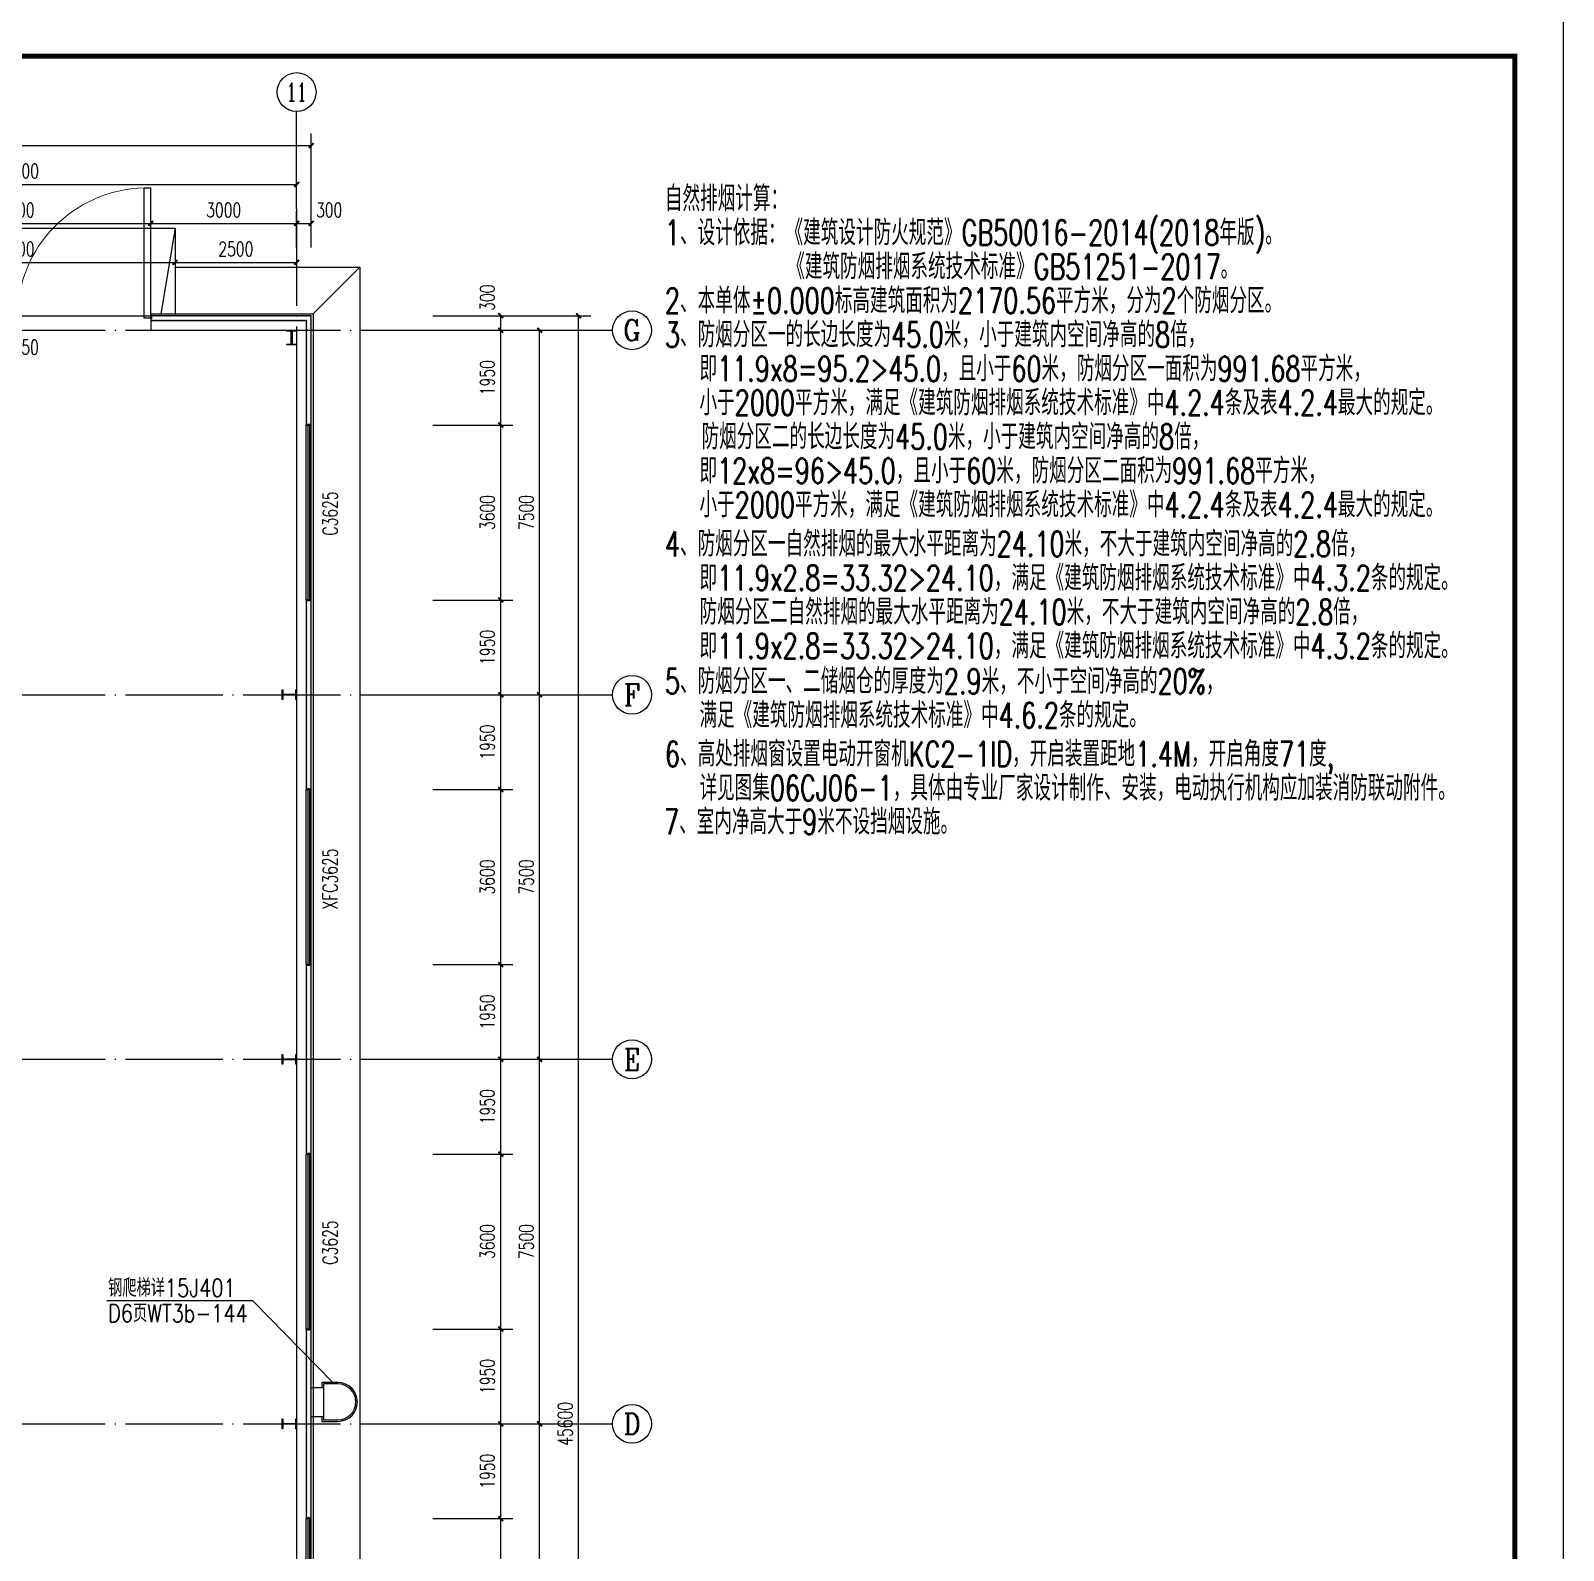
# Model space of a CAD drawing. Extents: x 4689302 to 7068445, y -422737 to 2032183.
# Drawn here: x 4741877 to 4773407, y -395080 to -363812 of the extents above; entities that cross this region are included whole.
import ezdxf
from ezdxf.enums import TextEntityAlignment as Align

# ---------------------------------------------------------------- set-up
doc = ezdxf.new("R2010")
doc.units = 0
doc.header["$LTSCALE"] = 1000
doc.header["$MEASUREMENT"] = 0
doc.linetypes.add('DOTE', pattern=[2.42, 2, -0.2, 0.02, -0.2])
doc.layers.get('0').update_dxf_attribs({"linetype": 'CONTINUOUS'})
doc.layers.get('Defpoints').update_dxf_attribs({"linetype": 'CONTINUOUS'})
doc.layers.add('_0', color=7, linetype='CONTINUOUS', lineweight=25)
for name, color, linetype in [('AXIS', 3, 'CONTINUOUS'), ('AXIS_TEXT', 7, 'CONTINUOUS'), ('DOTE', 252, 'CONTINUOUS'), ('Prof', 2, 'CONTINUOUS'), ('PUB_DIM', 3, 'CONTINUOUS'), ('PUB_TITLE', 4, 'CONTINUOUS'), ('PUB_WALL', 9, 'CONTINUOUS'), ('STAIR', 251, 'CONTINUOUS'), ('WALL-MOVE', 6, 'CONTINUOUS'), ('WINDOW', 4, 'CONTINUOUS'), ('WINDOW_TEXT', 7, 'CONTINUOUS')]:
    doc.layers.add(name, color=color, linetype=linetype)
doc.styles.add('_HZTXT', font='txt.shx', dxfattribs={"width": 0.8, "bigfont": 'HZTXT.shx'})
doc.styles.add('_TCH_AXIS', font='COMPLEX', dxfattribs={"bigfont": 'GBCBIG'})
doc.styles.add('_TCH_DIM_T3', font='SIMPLEX', dxfattribs={"width": 0.705882, "bigfont": 'GBCBIG'})
doc.styles.add('_TCH_WINDOW', font='SIMPLEX', dxfattribs={"height": 3.5, "bigfont": 'GBCBIG'})
doc.styles.add('COMPLEX', font='COMPLEX')
doc.dimstyles.new('_TCH_ARCH&&100', dxfattribs={"dimtxt": 297.5, "dimasz": 100, "dimexe": 250, "dimexo": 300, "dimgap": 126.25, "dimtad": 1, "dimdec": 0, "dimzin": 0, "dimdsep": 46, "dimtxsty": '_TCH_DIM_T3', "dimblk": 'ARCHTICK', "dimcen": 0.09, "dimclrt": 7, "dimazin": 2, "dimtfac": 1, "dimtdec": 0, "dimtix": 1, "dimtmove": 2, "dimatfit": 3, "dimfxl": 0, "dimtolj": 1, "dimtzin": 0, "dimarcsym": 0})

# ---------------------------------------------------------------- blocks, each defined once
blk = doc.blocks.new('_AXISO')
blk.add_circle((0, 0), 0.5)
at = {"layer": 'AXIS_TEXT', "style": 'COMPLEX', "width": 1.041667}
blk.add_attdef('A', text='', height=0.56, dxfattribs=at).set_placement((-0.25, -0.28), (0.25, -0.28), align=Align.FIT)
blk = doc.blocks.new('_ArchTick')
at = {"color": 0, "linetype": 'ByBlock', "const_width": 0.4}
blk.add_lwpolyline([(-0.5, -0.5), (0.5, 0.5)], dxfattribs=at)
blk = doc.blocks.new('*D41')
at = {"layer": 'AXIS', "color": 0, "lineweight": -2}
for p, q in [((4750148, -369677), (4753398, -369677)), ((4753148, -415277), (4753148, -369677)), ((4750148, -415277), (4753398, -415277))]:
    blk.add_line(p, q, dxfattribs=at)
at = {"layer": 'Defpoints', "color": 0}
for p in [(4749848, -369677), (4753148, -369677), (4749848, -415277)]:
    blk.add_point(p, dxfattribs=at)
at = {"layer": 'AXIS', "color": 0, "lineweight": -2, "xscale": 100, "yscale": 100, "zscale": 100}
for p, rotation in [((4753148, -369677), 90), ((4753148, -415277), 270)]:
    blk.add_blockref('_ArchTick', p, dxfattribs=dict(at, rotation=rotation))
at = {"layer": 'AXIS', "color": 7, "insert": (4752873, -392477), "char_height": 297.5, "attachment_point": 5, "rotation": 90, "style": '_TCH_DIM_T3'}
blk.add_mtext('\\A1;45600', dxfattribs=at)
blk = doc.blocks.new('*D44')
at = {"layer": 'AXIS', "color": 0, "lineweight": -2}
for p, q in [((4750148, -392477), (4752598, -392477)), ((4752348, -399977), (4752348, -392477)), ((4750148, -399977), (4752598, -399977))]:
    blk.add_line(p, q, dxfattribs=at)
at = {"layer": 'Defpoints', "color": 0}
for p in [(4749848, -392477), (4752348, -392477), (4749848, -399977)]:
    blk.add_point(p, dxfattribs=at)
at = {"layer": 'AXIS', "color": 0, "lineweight": -2, "xscale": 100, "yscale": 100, "zscale": 100}
for p, rotation in [((4752348, -392477), 90), ((4752348, -399977), 270)]:
    blk.add_blockref('_ArchTick', p, dxfattribs=dict(at, rotation=rotation))
at = {"layer": 'AXIS', "color": 7, "insert": (4752073, -396227), "char_height": 297.5, "attachment_point": 5, "rotation": 90, "style": '_TCH_DIM_T3'}
blk.add_mtext('\\A1;7500', dxfattribs=at)
blk = doc.blocks.new('*D45')
at = {"layer": 'AXIS', "color": 0, "lineweight": -2}
for p, q in [((4750148, -384977), (4752598, -384977)), ((4752348, -392477), (4752348, -384977)), ((4750148, -392477), (4752598, -392477))]:
    blk.add_line(p, q, dxfattribs=at)
at = {"layer": 'Defpoints', "color": 0}
for p in [(4749848, -384977), (4752348, -384977), (4749848, -392477)]:
    blk.add_point(p, dxfattribs=at)
at = {"layer": 'AXIS', "color": 0, "lineweight": -2, "xscale": 100, "yscale": 100, "zscale": 100}
for p, rotation in [((4752348, -384977), 90), ((4752348, -392477), 270)]:
    blk.add_blockref('_ArchTick', p, dxfattribs=dict(at, rotation=rotation))
at = {"layer": 'AXIS', "color": 7, "insert": (4752073, -388727), "char_height": 297.5, "attachment_point": 5, "rotation": 90, "style": '_TCH_DIM_T3'}
blk.add_mtext('\\A1;7500', dxfattribs=at)
blk = doc.blocks.new('*D46')
at = {"layer": 'AXIS', "color": 0, "lineweight": -2}
for p, q in [((4750148, -377477), (4752598, -377477)), ((4752348, -384977), (4752348, -377477)), ((4750148, -384977), (4752598, -384977))]:
    blk.add_line(p, q, dxfattribs=at)
at = {"layer": 'Defpoints', "color": 0}
for p in [(4749848, -377477), (4752348, -377477), (4749848, -384977)]:
    blk.add_point(p, dxfattribs=at)
at = {"layer": 'AXIS', "color": 0, "lineweight": -2, "xscale": 100, "yscale": 100, "zscale": 100}
for p, rotation in [((4752348, -377477), 90), ((4752348, -384977), 270)]:
    blk.add_blockref('_ArchTick', p, dxfattribs=dict(at, rotation=rotation))
at = {"layer": 'AXIS', "color": 7, "insert": (4752073, -381227), "char_height": 297.5, "attachment_point": 5, "rotation": 90, "style": '_TCH_DIM_T3'}
blk.add_mtext('\\A1;7500', dxfattribs=at)
blk = doc.blocks.new('*D47')
at = {"layer": 'AXIS', "color": 0, "lineweight": -2}
for p, q in [((4750148, -369977), (4752598, -369977)), ((4752348, -377477), (4752348, -369977)), ((4750148, -377477), (4752598, -377477))]:
    blk.add_line(p, q, dxfattribs=at)
at = {"layer": 'Defpoints', "color": 0}
for p in [(4749848, -369977), (4752348, -369977), (4749848, -377477)]:
    blk.add_point(p, dxfattribs=at)
at = {"layer": 'AXIS', "color": 0, "lineweight": -2, "xscale": 100, "yscale": 100, "zscale": 100}
for p, rotation in [((4752348, -369977), 90), ((4752348, -377477), 270)]:
    blk.add_blockref('_ArchTick', p, dxfattribs=dict(at, rotation=rotation))
at = {"layer": 'AXIS', "color": 7, "insert": (4752073, -373727), "char_height": 297.5, "attachment_point": 5, "rotation": 90, "style": '_TCH_DIM_T3'}
blk.add_mtext('\\A1;7500', dxfattribs=at)
blk = doc.blocks.new('*D55')
at = {"layer": 'AXIS', "color": 0, "lineweight": -2}
for p, q in [((4700048, -368272), (4700048, -365927)), ((4747648, -368272), (4747648, -365927)), ((4700048, -366177), (4747648, -366177))]:
    blk.add_line(p, q, dxfattribs=at)
at = {"layer": 'Defpoints', "color": 0}
for p in [(4747648, -366177), (4700048, -368572), (4747648, -368572)]:
    blk.add_point(p, dxfattribs=at)
at = {"layer": 'AXIS', "color": 0, "lineweight": -2, "xscale": 100, "yscale": 100, "zscale": 100, "rotation": 180}
blk.add_blockref('_ArchTick', (4700048, -366177), dxfattribs=at)
at = {"layer": 'AXIS', "color": 0, "lineweight": -2, "xscale": 100, "yscale": 100, "zscale": 100}
blk.add_blockref('_ArchTick', (4747648, -366177), dxfattribs=at)
at = {"layer": 'AXIS', "color": 7, "insert": (4723848, -365902), "char_height": 297.5, "attachment_point": 5, "style": '_TCH_DIM_T3'}
blk.add_mtext('\\A1;47600', dxfattribs=at)
blk = doc.blocks.new('*D61')
at = {"layer": 'AXIS', "color": 0, "lineweight": -2}
for p, q in [((4735848, -367177), (4735848, -366727)), ((4735848, -366977), (4747348, -366977)), ((4747348, -367177), (4747348, -366727))]:
    blk.add_line(p, q, dxfattribs=at)
at = {"layer": 'Defpoints', "color": 0}
for p in [(4747348, -366977), (4735848, -367477), (4747348, -367477)]:
    blk.add_point(p, dxfattribs=at)
at = {"layer": 'AXIS', "color": 0, "lineweight": -2, "xscale": 100, "yscale": 100, "zscale": 100, "rotation": 180}
blk.add_blockref('_ArchTick', (4735848, -366977), dxfattribs=at)
at = {"layer": 'AXIS', "color": 0, "lineweight": -2, "xscale": 100, "yscale": 100, "zscale": 100}
blk.add_blockref('_ArchTick', (4747348, -366977), dxfattribs=at)
at = {"layer": 'AXIS', "color": 7, "insert": (4741598, -366702), "char_height": 297.5, "attachment_point": 5, "style": '_TCH_DIM_T3'}
blk.add_mtext('\\A1;11500', dxfattribs=at)
blk = doc.blocks.new('*D125')
at = {"layer": 'Defpoints', "color": 0}
for p in [(4749848, -394427), (4751548, -394427), (4749848, -398027)]:
    blk.add_point(p, dxfattribs=at)
at = {"layer": 'PUB_DIM', "color": 0, "lineweight": -2}
for p, q in [((4750148, -394427), (4751798, -394427)), ((4751548, -398027), (4751548, -394427)), ((4750148, -398027), (4751798, -398027))]:
    blk.add_line(p, q, dxfattribs=at)
at = {"layer": 'PUB_DIM', "color": 0, "lineweight": -2, "xscale": 100, "yscale": 100, "zscale": 100}
for p, rotation in [((4751548, -394427), 90), ((4751548, -398027), 270)]:
    blk.add_blockref('_ArchTick', p, dxfattribs=dict(at, rotation=rotation))
at = {"layer": 'PUB_DIM', "color": 7, "insert": (4751273, -396227), "char_height": 297.5, "attachment_point": 5, "rotation": 90, "style": '_TCH_DIM_T3'}
blk.add_mtext('\\A1;3600', dxfattribs=at)
blk = doc.blocks.new('*D126')
at = {"layer": 'Defpoints', "color": 0}
for p in [(4749848, -392477), (4751548, -392477), (4749848, -394427)]:
    blk.add_point(p, dxfattribs=at)
at = {"layer": 'PUB_DIM', "color": 0, "lineweight": -2}
for p, q in [((4750148, -392477), (4751798, -392477)), ((4751548, -394427), (4751548, -392477)), ((4750148, -394427), (4751798, -394427))]:
    blk.add_line(p, q, dxfattribs=at)
at = {"layer": 'PUB_DIM', "color": 0, "lineweight": -2, "xscale": 100, "yscale": 100, "zscale": 100}
for p, rotation in [((4751548, -392477), 90), ((4751548, -394427), 270)]:
    blk.add_blockref('_ArchTick', p, dxfattribs=dict(at, rotation=rotation))
at = {"layer": 'PUB_DIM', "color": 7, "insert": (4751273, -393452), "char_height": 297.5, "attachment_point": 5, "rotation": 90, "style": '_TCH_DIM_T3'}
blk.add_mtext('\\A1;1950', dxfattribs=at)
blk = doc.blocks.new('*D127')
at = {"layer": 'Defpoints', "color": 0}
for p in [(4749848, -390527), (4751548, -390527), (4749848, -392477)]:
    blk.add_point(p, dxfattribs=at)
at = {"layer": 'PUB_DIM', "color": 0, "lineweight": -2}
for p, q in [((4750148, -390527), (4751798, -390527)), ((4751548, -392477), (4751548, -390527)), ((4750148, -392477), (4751798, -392477))]:
    blk.add_line(p, q, dxfattribs=at)
at = {"layer": 'PUB_DIM', "color": 0, "lineweight": -2, "xscale": 100, "yscale": 100, "zscale": 100}
for p, rotation in [((4751548, -390527), 90), ((4751548, -392477), 270)]:
    blk.add_blockref('_ArchTick', p, dxfattribs=dict(at, rotation=rotation))
at = {"layer": 'PUB_DIM', "color": 7, "insert": (4751273, -391502), "char_height": 297.5, "attachment_point": 5, "rotation": 90, "style": '_TCH_DIM_T3'}
blk.add_mtext('\\A1;1950', dxfattribs=at)
blk = doc.blocks.new('*D128')
at = {"layer": 'Defpoints', "color": 0}
for p in [(4749848, -386927), (4751548, -386927), (4749848, -390527)]:
    blk.add_point(p, dxfattribs=at)
at = {"layer": 'PUB_DIM', "color": 0, "lineweight": -2}
for p, q in [((4750148, -386927), (4751798, -386927)), ((4751548, -390527), (4751548, -386927)), ((4750148, -390527), (4751798, -390527))]:
    blk.add_line(p, q, dxfattribs=at)
at = {"layer": 'PUB_DIM', "color": 0, "lineweight": -2, "xscale": 100, "yscale": 100, "zscale": 100}
for p, rotation in [((4751548, -386927), 90), ((4751548, -390527), 270)]:
    blk.add_blockref('_ArchTick', p, dxfattribs=dict(at, rotation=rotation))
at = {"layer": 'PUB_DIM', "color": 7, "insert": (4751273, -388727), "char_height": 297.5, "attachment_point": 5, "rotation": 90, "style": '_TCH_DIM_T3'}
blk.add_mtext('\\A1;3600', dxfattribs=at)
blk = doc.blocks.new('*D129')
at = {"layer": 'Defpoints', "color": 0}
for p in [(4749848, -384977), (4751548, -384977), (4749848, -386927)]:
    blk.add_point(p, dxfattribs=at)
at = {"layer": 'PUB_DIM', "color": 0, "lineweight": -2}
for p, q in [((4750148, -384977), (4751798, -384977)), ((4751548, -386927), (4751548, -384977)), ((4750148, -386927), (4751798, -386927))]:
    blk.add_line(p, q, dxfattribs=at)
at = {"layer": 'PUB_DIM', "color": 0, "lineweight": -2, "xscale": 100, "yscale": 100, "zscale": 100}
for p, rotation in [((4751548, -384977), 90), ((4751548, -386927), 270)]:
    blk.add_blockref('_ArchTick', p, dxfattribs=dict(at, rotation=rotation))
at = {"layer": 'PUB_DIM', "color": 7, "insert": (4751273, -385952), "char_height": 297.5, "attachment_point": 5, "rotation": 90, "style": '_TCH_DIM_T3'}
blk.add_mtext('\\A1;1950', dxfattribs=at)
blk = doc.blocks.new('*D130')
at = {"layer": 'Defpoints', "color": 0}
for p in [(4749848, -383027), (4751548, -383027), (4749848, -384977)]:
    blk.add_point(p, dxfattribs=at)
at = {"layer": 'PUB_DIM', "color": 0, "lineweight": -2}
for p, q in [((4750148, -383027), (4751798, -383027)), ((4751548, -384977), (4751548, -383027)), ((4750148, -384977), (4751798, -384977))]:
    blk.add_line(p, q, dxfattribs=at)
at = {"layer": 'PUB_DIM', "color": 0, "lineweight": -2, "xscale": 100, "yscale": 100, "zscale": 100}
for p, rotation in [((4751548, -383027), 90), ((4751548, -384977), 270)]:
    blk.add_blockref('_ArchTick', p, dxfattribs=dict(at, rotation=rotation))
at = {"layer": 'PUB_DIM', "color": 7, "insert": (4751273, -384002), "char_height": 297.5, "attachment_point": 5, "rotation": 90, "style": '_TCH_DIM_T3'}
blk.add_mtext('\\A1;1950', dxfattribs=at)
blk = doc.blocks.new('*D131')
at = {"layer": 'Defpoints', "color": 0}
for p in [(4749848, -379427), (4751548, -379427), (4749848, -383027)]:
    blk.add_point(p, dxfattribs=at)
at = {"layer": 'PUB_DIM', "color": 0, "lineweight": -2}
for p, q in [((4750148, -379427), (4751798, -379427)), ((4751548, -383027), (4751548, -379427)), ((4750148, -383027), (4751798, -383027))]:
    blk.add_line(p, q, dxfattribs=at)
at = {"layer": 'PUB_DIM', "color": 0, "lineweight": -2, "xscale": 100, "yscale": 100, "zscale": 100}
for p, rotation in [((4751548, -379427), 90), ((4751548, -383027), 270)]:
    blk.add_blockref('_ArchTick', p, dxfattribs=dict(at, rotation=rotation))
at = {"layer": 'PUB_DIM', "color": 7, "insert": (4751273, -381227), "char_height": 297.5, "attachment_point": 5, "rotation": 90, "style": '_TCH_DIM_T3'}
blk.add_mtext('\\A1;3600', dxfattribs=at)
blk = doc.blocks.new('*D132')
at = {"layer": 'Defpoints', "color": 0}
for p in [(4749848, -377477), (4751548, -377477), (4749848, -379427)]:
    blk.add_point(p, dxfattribs=at)
at = {"layer": 'PUB_DIM', "color": 0, "lineweight": -2}
for p, q in [((4750148, -377477), (4751798, -377477)), ((4751548, -379427), (4751548, -377477)), ((4750148, -379427), (4751798, -379427))]:
    blk.add_line(p, q, dxfattribs=at)
at = {"layer": 'PUB_DIM', "color": 0, "lineweight": -2, "xscale": 100, "yscale": 100, "zscale": 100}
for p, rotation in [((4751548, -377477), 90), ((4751548, -379427), 270)]:
    blk.add_blockref('_ArchTick', p, dxfattribs=dict(at, rotation=rotation))
at = {"layer": 'PUB_DIM', "color": 7, "insert": (4751273, -378452), "char_height": 297.5, "attachment_point": 5, "rotation": 90, "style": '_TCH_DIM_T3'}
blk.add_mtext('\\A1;1950', dxfattribs=at)
blk = doc.blocks.new('*D133')
at = {"layer": 'Defpoints', "color": 0}
for p in [(4749848, -375527), (4751548, -375527), (4749848, -377477)]:
    blk.add_point(p, dxfattribs=at)
at = {"layer": 'PUB_DIM', "color": 0, "lineweight": -2}
for p, q in [((4750148, -375527), (4751798, -375527)), ((4751548, -377477), (4751548, -375527)), ((4750148, -377477), (4751798, -377477))]:
    blk.add_line(p, q, dxfattribs=at)
at = {"layer": 'PUB_DIM', "color": 0, "lineweight": -2, "xscale": 100, "yscale": 100, "zscale": 100}
for p, rotation in [((4751548, -375527), 90), ((4751548, -377477), 270)]:
    blk.add_blockref('_ArchTick', p, dxfattribs=dict(at, rotation=rotation))
at = {"layer": 'PUB_DIM', "color": 7, "insert": (4751273, -376502), "char_height": 297.5, "attachment_point": 5, "rotation": 90, "style": '_TCH_DIM_T3'}
blk.add_mtext('\\A1;1950', dxfattribs=at)
blk = doc.blocks.new('*D134')
at = {"layer": 'Defpoints', "color": 0}
for p in [(4749848, -371927), (4751548, -371927), (4749848, -375527)]:
    blk.add_point(p, dxfattribs=at)
at = {"layer": 'PUB_DIM', "color": 0, "lineweight": -2}
for p, q in [((4750148, -371927), (4751798, -371927)), ((4751548, -375527), (4751548, -371927)), ((4750148, -375527), (4751798, -375527))]:
    blk.add_line(p, q, dxfattribs=at)
at = {"layer": 'PUB_DIM', "color": 0, "lineweight": -2, "xscale": 100, "yscale": 100, "zscale": 100}
for p, rotation in [((4751548, -371927), 90), ((4751548, -375527), 270)]:
    blk.add_blockref('_ArchTick', p, dxfattribs=dict(at, rotation=rotation))
at = {"layer": 'PUB_DIM', "color": 7, "insert": (4751273, -373727), "char_height": 297.5, "attachment_point": 5, "rotation": 90, "style": '_TCH_DIM_T3'}
blk.add_mtext('\\A1;3600', dxfattribs=at)
blk = doc.blocks.new('*D135')
at = {"layer": 'Defpoints', "color": 0}
for p in [(4749848, -369977), (4751548, -369977), (4749848, -371927)]:
    blk.add_point(p, dxfattribs=at)
at = {"layer": 'PUB_DIM', "color": 0, "lineweight": -2}
for p, q in [((4750148, -369977), (4751798, -369977)), ((4751548, -371927), (4751548, -369977)), ((4750148, -371927), (4751798, -371927))]:
    blk.add_line(p, q, dxfattribs=at)
at = {"layer": 'PUB_DIM', "color": 0, "lineweight": -2, "xscale": 100, "yscale": 100, "zscale": 100}
for p, rotation in [((4751548, -369977), 90), ((4751548, -371927), 270)]:
    blk.add_blockref('_ArchTick', p, dxfattribs=dict(at, rotation=rotation))
at = {"layer": 'PUB_DIM', "color": 7, "insert": (4751273, -370952), "char_height": 297.5, "attachment_point": 5, "rotation": 90, "style": '_TCH_DIM_T3'}
blk.add_mtext('\\A1;1950', dxfattribs=at)
blk = doc.blocks.new('*D136')
at = {"layer": 'Defpoints', "color": 0}
for p in [(4749848, -369677), (4751548, -369677), (4749848, -369977)]:
    blk.add_point(p, dxfattribs=at)
at = {"layer": 'PUB_DIM', "color": 0, "lineweight": -2}
for p, q in [((4750148, -369677), (4751798, -369677)), ((4751548, -369977), (4751548, -369677)), ((4750148, -369977), (4751798, -369977))]:
    blk.add_line(p, q, dxfattribs=at)
at = {"layer": 'PUB_DIM', "color": 0, "lineweight": -2, "xscale": 100, "yscale": 100, "zscale": 100}
for p, rotation in [((4751548, -369677), 90), ((4751548, -369977), 270)]:
    blk.add_blockref('_ArchTick', p, dxfattribs=dict(at, rotation=rotation))
at = {"layer": 'PUB_DIM', "color": 7, "insert": (4751273, -369307), "char_height": 297.5, "attachment_point": 5, "rotation": 90, "style": '_TCH_DIM_T3'}
blk.add_mtext('\\A1;300', dxfattribs=at)
blk = doc.blocks.new('*D150')
at = {"layer": 'Defpoints', "color": 0}
for p in [(4744348, -367777), (4738848, -368572), (4744348, -368572)]:
    blk.add_point(p, dxfattribs=at)
at = {"layer": 'PUB_DIM', "color": 0, "lineweight": -2}
for p, q in [((4738848, -368272), (4738848, -367527)), ((4744348, -368272), (4744348, -367527)), ((4738848, -367777), (4744348, -367777))]:
    blk.add_line(p, q, dxfattribs=at)
at = {"layer": 'PUB_DIM', "color": 0, "lineweight": -2, "xscale": 100, "yscale": 100, "zscale": 100, "rotation": 180}
blk.add_blockref('_ArchTick', (4738848, -367777), dxfattribs=at)
at = {"layer": 'PUB_DIM', "color": 0, "lineweight": -2, "xscale": 100, "yscale": 100, "zscale": 100}
blk.add_blockref('_ArchTick', (4744348, -367777), dxfattribs=at)
at = {"layer": 'PUB_DIM', "color": 7, "insert": (4741598, -367502), "char_height": 297.5, "attachment_point": 5, "style": '_TCH_DIM_T3'}
blk.add_mtext('\\A1;5500', dxfattribs=at)
blk = doc.blocks.new('*D151')
at = {"layer": 'Defpoints', "color": 0}
for p in [(4747348, -367777), (4744348, -368572), (4747348, -368572)]:
    blk.add_point(p, dxfattribs=at)
at = {"layer": 'PUB_DIM', "color": 0, "lineweight": -2}
for p, q in [((4744348, -368272), (4744348, -367527)), ((4747348, -368272), (4747348, -367527)), ((4744348, -367777), (4747348, -367777))]:
    blk.add_line(p, q, dxfattribs=at)
at = {"layer": 'PUB_DIM', "color": 0, "lineweight": -2, "xscale": 100, "yscale": 100, "zscale": 100, "rotation": 180}
blk.add_blockref('_ArchTick', (4744348, -367777), dxfattribs=at)
at = {"layer": 'PUB_DIM', "color": 0, "lineweight": -2, "xscale": 100, "yscale": 100, "zscale": 100}
blk.add_blockref('_ArchTick', (4747348, -367777), dxfattribs=at)
at = {"layer": 'PUB_DIM', "color": 7, "insert": (4745848, -367502), "char_height": 297.5, "attachment_point": 5, "style": '_TCH_DIM_T3'}
blk.add_mtext('\\A1;3000', dxfattribs=at)
blk = doc.blocks.new('*D152')
at = {"layer": 'Defpoints', "color": 0}
for p in [(4747648, -367777), (4747348, -368572), (4747648, -368572)]:
    blk.add_point(p, dxfattribs=at)
at = {"layer": 'PUB_DIM', "color": 0, "lineweight": -2}
for p, q in [((4747348, -368272), (4747348, -367527)), ((4747648, -368272), (4747648, -367527)), ((4747348, -367777), (4747648, -367777))]:
    blk.add_line(p, q, dxfattribs=at)
at = {"layer": 'PUB_DIM', "color": 0, "lineweight": -2, "xscale": 100, "yscale": 100, "zscale": 100, "rotation": 180}
blk.add_blockref('_ArchTick', (4747348, -367777), dxfattribs=at)
at = {"layer": 'PUB_DIM', "color": 0, "lineweight": -2, "xscale": 100, "yscale": 100, "zscale": 100}
blk.add_blockref('_ArchTick', (4747648, -367777), dxfattribs=at)
at = {"layer": 'PUB_DIM', "color": 7, "insert": (4748018, -367502), "char_height": 297.5, "attachment_point": 5, "style": '_TCH_DIM_T3'}
blk.add_mtext('\\A1;300', dxfattribs=at)
blk = doc.blocks.new('*D154')
at = {"layer": 'Defpoints', "color": 0}
for p in [(4738348, -367877), (4744848, -367877), (4744848, -368580)]:
    blk.add_point(p, dxfattribs=at)
at = {"layer": 'PUB_DIM', "color": 0, "lineweight": -2}
for p, q in [((4738348, -368177), (4738348, -368830)), ((4744848, -368177), (4744848, -368830)), ((4738348, -368580), (4744848, -368580))]:
    blk.add_line(p, q, dxfattribs=at)
at = {"layer": 'PUB_DIM', "color": 0, "lineweight": -2, "xscale": 100, "yscale": 100, "zscale": 100, "rotation": 180}
blk.add_blockref('_ArchTick', (4738348, -368580), dxfattribs=at)
at = {"layer": 'PUB_DIM', "color": 0, "lineweight": -2, "xscale": 100, "yscale": 100, "zscale": 100}
blk.add_blockref('_ArchTick', (4744848, -368580), dxfattribs=at)
at = {"layer": 'PUB_DIM', "color": 7, "insert": (4741598, -368305), "char_height": 297.5, "attachment_point": 5, "style": '_TCH_DIM_T3'}
blk.add_mtext('\\A1;6500', dxfattribs=at)
blk = doc.blocks.new('*D155')
at = {"layer": 'Defpoints', "color": 0}
for p in [(4744848, -367877), (4747348, -367877), (4747348, -368580)]:
    blk.add_point(p, dxfattribs=at)
at = {"layer": 'PUB_DIM', "color": 0, "lineweight": -2}
for p, q in [((4744848, -368177), (4744848, -368830)), ((4747348, -368177), (4747348, -368830)), ((4744848, -368580), (4747348, -368580))]:
    blk.add_line(p, q, dxfattribs=at)
at = {"layer": 'PUB_DIM', "color": 0, "lineweight": -2, "xscale": 100, "yscale": 100, "zscale": 100, "rotation": 180}
blk.add_blockref('_ArchTick', (4744848, -368580), dxfattribs=at)
at = {"layer": 'PUB_DIM', "color": 0, "lineweight": -2, "xscale": 100, "yscale": 100, "zscale": 100}
blk.add_blockref('_ArchTick', (4747348, -368580), dxfattribs=at)
at = {"layer": 'PUB_DIM', "color": 7, "insert": (4746098, -368305), "char_height": 297.5, "attachment_point": 5, "style": '_TCH_DIM_T3'}
blk.add_mtext('\\A1;2500', dxfattribs=at)
blk = doc.blocks.new('$DorLib2D$00000002')
for p, q in [((-0.5, 0), (-0.5, 0.4875)), ((-0.475, 0.4875), (-0.5, 0.4875)), ((-0.475, 0), (-0.475, 0.4875)), ((0.475, 0), (0.475, 0.4875)), ((0.475, 0.4875), (0.5, 0.4875)), ((0.5, 0), (0.5, 0.4875)), ((-0.5, 0), (-0.475, 0)), ((0.5, 0), (0.475, 0))]:
    blk.add_line(p, q)
at = {"lineweight": 13}
for centre, start, end in [((-0.4875, 0), 0, 88.53072), ((0.4875, 0), 91.46928, 180)]:
    blk.add_arc(centre, 0.4875, start, end, dxfattribs=at)
blk = doc.blocks.new('$TCHSYS$WIN2D')
for p, q in [((-0.5, 0.5), (0.5, 0.5)), ((-0.5, 0.5), (-0.5, -0.5)), ((0.5, 0.5), (0.5, -0.5)), ((0.5, 0.1667), (-0.5, 0.1667)), ((0.5, -0.1667), (-0.5, -0.1667)), ((-0.5, -0.5), (0.5, -0.5))]:
    blk.add_line(p, q)

msp = doc.modelspace()

# ---------------------------------------------------------------- hatches: boundary and pattern name
at = {"layer": 'Prof', "linetype": 'ByBlock'}
for points in [[(4747257.8, -370260.8), (4747347.8, -370260.8), (4747347.8, -370276.8), (4747147.8, -370276.8), (4747147.8, -370260.8), (4747237.8, -370260.8), (4747237.8, -369992.8), (4747147.8, -369992.8), (4747147.8, -369976.8), (4747347.8, -369976.8), (4747347.8, -369992.8), (4747257.8, -369992.8)], [(4747063.8, -377486.8), (4747063.8, -377576.8), (4747047.8, -377576.8), (4747047.8, -377376.8), (4747063.8, -377376.8), (4747063.8, -377466.8), (4747331.8, -377466.8), (4747331.8, -377376.8), (4747347.8, -377376.8), (4747347.8, -377576.8), (4747331.8, -377576.8), (4747331.8, -377486.8)], [(4747063.8, -384986.8), (4747063.8, -385076.8), (4747047.8, -385076.8), (4747047.8, -384876.8), (4747063.8, -384876.8), (4747063.8, -384966.8), (4747331.8, -384966.8), (4747331.8, -384876.8), (4747347.8, -384876.8), (4747347.8, -385076.8), (4747331.8, -385076.8), (4747331.8, -384986.8)], [(4747063.8, -392486.8), (4747063.8, -392576.8), (4747047.8, -392576.8), (4747047.8, -392376.8), (4747063.8, -392376.8), (4747063.8, -392466.8), (4747331.8, -392466.8), (4747331.8, -392376.8), (4747347.8, -392376.8), (4747347.8, -392576.8), (4747331.8, -392576.8), (4747331.8, -392486.8)]]:
    msp.add_hatch(color=256, dxfattribs=at).paths.add_polyline_path(points)
at = {"layer": 'PUB_WALL'}
for points in [[(4747647.8, -369676.8), (4744347.8, -369676.8), (4744377.8, -369706.8), (4747617.8, -369706.8)], [(4744347.8, -369676.8), (4744347.8, -369776.8), (4744377.8, -369746.8), (4744377.8, -369706.8)], [(4744347.8, -369776.8), (4747547.8, -369776.8), (4747577.8, -369746.8), (4744377.8, -369746.8)], [(4747547.8, -369776.8), (4747547.8, -371926.8), (4747577.8, -371896.8), (4747577.8, -369746.8)], [(4747647.8, -371926.8), (4747647.8, -369676.8), (4747617.8, -369706.8), (4747617.8, -371896.8)], [(4747547.8, -371926.8), (4747647.8, -371926.8), (4747617.8, -371896.8), (4747577.8, -371896.8)], [(4747647.8, -375526.8), (4747547.8, -375526.8), (4747577.8, -375556.8), (4747617.8, -375556.8)], [(4747547.8, -375526.8), (4747547.8, -379426.8), (4747577.8, -379396.8), (4747577.8, -375556.8)], [(4747647.8, -379426.8), (4747647.8, -375526.8), (4747617.8, -375556.8), (4747617.8, -379396.8)], [(4747547.8, -379426.8), (4747647.8, -379426.8), (4747617.8, -379396.8), (4747577.8, -379396.8)], [(4747647.8, -383026.8), (4747547.8, -383026.8), (4747577.8, -383056.8), (4747617.8, -383056.8)], [(4747547.8, -383026.8), (4747547.8, -386926.8), (4747577.8, -386896.8), (4747577.8, -383056.8)], [(4747647.8, -386926.8), (4747647.8, -383026.8), (4747617.8, -383056.8), (4747617.8, -386896.8)], [(4747547.8, -386926.8), (4747647.8, -386926.8), (4747617.8, -386896.8), (4747577.8, -386896.8)], [(4747647.8, -390526.8), (4747547.8, -390526.8), (4747577.8, -390556.8), (4747617.8, -390556.8)], [(4747547.8, -390526.8), (4747547.8, -394426.8), (4747577.8, -394396.8), (4747577.8, -390556.8)], [(4747647.8, -394426.8), (4747647.8, -390526.8), (4747617.8, -390556.8), (4747617.8, -394396.8)], [(4747547.8, -394426.8), (4747647.8, -394426.8), (4747617.8, -394396.8), (4747577.8, -394396.8)]]:
    msp.add_hatch(color=256, dxfattribs=at).paths.add_polyline_path(points)

# ---------------------------------------------------------------- linework, layer by layer
at = {"layer": '_0', "color": 0}
for p, q in [((4744347.8, -369636.8), (4744347.8, -369676.8)), ((4744347.8, -369776.8), (4744347.8, -369976.8))]:
    msp.add_line(p, q, dxfattribs=at)
for points in [[(4744347.8, -369636.8), (4747687.8, -369636.8), (4747687.8, -415316.8), (4744347.6, -415316.8)], [(4744347.8, -369976.8), (4747347.8, -369976.8), (4747347.8, -414976.8), (4744347.6, -414976.8)]]:
    msp.add_lwpolyline(points, dxfattribs=at)
at = {"layer": 'AXIS', "color": 0}
for p, q in [((4747347.8, -367476.8), (4747347.8, -365476.8)), ((4749847.8, -369976.8), (4753847.8, -369976.8)), ((4749847.8, -377476.8), (4753847.8, -377476.8)), ((4749847.8, -384976.8), (4753847.8, -384976.8)), ((4749847.8, -392476.8), (4753847.8, -392476.8))]:
    msp.add_line(p, q, dxfattribs=at)
at = {"layer": 'DOTE', "linetype": 'DOTE'}
for p, q in [((4747347.8, -367476.8), (4747347.8, -417976.8)), ((4697847.8, -369976.8), (4749847.8, -369976.8)), ((4697847.8, -377476.8), (4749847.8, -377476.8)), ((4697847.8, -384976.8), (4749847.8, -384976.8)), ((4697847.8, -392476.8), (4749847.8, -392476.8))]:
    msp.add_line(p, q, dxfattribs=at)
at = {"layer": 'Prof', "linetype": 'ByBlock'}
for points in [[(4747147.8, -369976.8), (4747347.8, -369976.8), (4747347.8, -369992.8), (4747257.8, -369992.8), (4747257.8, -370260.8), (4747347.8, -370260.8), (4747347.8, -370276.8), (4747147.8, -370276.8), (4747147.8, -370260.8), (4747237.8, -370260.8), (4747237.8, -369992.8), (4747147.8, -369992.8)], [(4747347.8, -377376.8), (4747347.8, -377576.8), (4747331.8, -377576.8), (4747331.8, -377486.8), (4747063.8, -377486.8), (4747063.8, -377576.8), (4747047.8, -377576.8), (4747047.8, -377376.8), (4747063.8, -377376.8), (4747063.8, -377466.8), (4747331.8, -377466.8), (4747331.8, -377376.8)], [(4747347.8, -384876.8), (4747347.8, -385076.8), (4747331.8, -385076.8), (4747331.8, -384986.8), (4747063.8, -384986.8), (4747063.8, -385076.8), (4747047.8, -385076.8), (4747047.8, -384876.8), (4747063.8, -384876.8), (4747063.8, -384966.8), (4747331.8, -384966.8), (4747331.8, -384876.8)], [(4747347.8, -392376.8), (4747347.8, -392576.8), (4747331.8, -392576.8), (4747331.8, -392486.8), (4747063.8, -392486.8), (4747063.8, -392576.8), (4747047.8, -392576.8), (4747047.8, -392376.8), (4747063.8, -392376.8), (4747063.8, -392466.8), (4747331.8, -392466.8), (4747331.8, -392376.8)]]:
    msp.add_lwpolyline(points, close=True, dxfattribs=at)
at = {"layer": 'PUB_DIM'}
msp.add_line((4746448.1, -389944.4), (4748095.3, -391626.8), dxfattribs=at)
msp.add_lwpolyline([(4746448.1, -389944.4), (4743441.2, -389944.4), (4743441.2, -389944.4)], dxfattribs=at)
at = {"layer": 'PUB_TITLE', "color": 4}
msp.add_lwpolyline([(4689307.2, -422737.3), (4773407.2, -422737.3), (4773407.2, -363337.3), (4689307.2, -363337.3)], close=True, dxfattribs=at)
at = {"layer": 'PUB_TITLE', "color": 4, "const_width": 100}
msp.add_lwpolyline([(4691807.2, -421737.3), (4772407.2, -421737.3), (4772407.2, -364337.3), (4691807.2, -364337.3)], close=True, dxfattribs=at)
at = {"layer": 'STAIR'}
for p, q in [((4738347.8, -367876.8), (4744847.8, -367876.8)), ((4744847.8, -367876.8), (4744547.8, -369676.8)), ((4744847.8, -367876.8), (4744847.8, -369676.8)), ((4747687.8, -369636.8), (4748647.8, -368676.8))]:
    msp.add_line(p, q, dxfattribs=at)
for points in [[(4744847.8, -368676.8), (4748647.8, -368676.8), (4748647.8, -416276.8), (4744847.8, -416276.8)], [(4747647.8, -391726.8), (4747897.8, -391726.8)], [(4747647.8, -392326.8), (4747897.8, -392326.8)]]:
    msp.add_lwpolyline(points, dxfattribs=at)
msp.add_lwpolyline([(4747867.8, -392326.8), (4747867.8, -392426.8), (4748197.8, -392426.8, 1), (4748197.8, -391626.8), (4747867.8, -391626.8), (4747867.8, -391726.8)], format="xyb", dxfattribs=at)
msp.add_lwpolyline([(4748197.8, -391656.8), (4747897.8, -391656.8), (4747897.8, -392396.8), (4748197.8, -392396.8, 1)], format="xyb", close=True, dxfattribs=at)
at = {"layer": 'WALL-MOVE'}
for p, q in [((4747647.8, -369676.8), (4744347.8, -369676.8)), ((4744347.8, -369676.8), (4744347.8, -369776.8)), ((4744347.8, -369776.8), (4747547.8, -369776.8)), ((4747547.8, -369776.8), (4747547.8, -371926.8)), ((4747647.8, -371926.8), (4747647.8, -369676.8)), ((4747547.8, -371926.8), (4747647.8, -371926.8)), ((4747647.8, -375526.8), (4747547.8, -375526.8)), ((4747547.8, -375526.8), (4747547.8, -379426.8)), ((4747647.8, -379426.8), (4747647.8, -375526.8)), ((4747547.8, -379426.8), (4747647.8, -379426.8)), ((4747647.8, -383026.8), (4747547.8, -383026.8)), ((4747547.8, -383026.8), (4747547.8, -386926.8)), ((4747647.8, -386926.8), (4747647.8, -383026.8)), ((4747547.8, -386926.8), (4747647.8, -386926.8)), ((4747647.8, -390526.8), (4747547.8, -390526.8)), ((4747547.8, -390526.8), (4747547.8, -394426.8)), ((4747647.8, -394426.8), (4747647.8, -390526.8)), ((4747547.8, -394426.8), (4747647.8, -394426.8))]:
    msp.add_line(p, q, dxfattribs=at)
at = {"layer": 'WINDOW'}
msp.add_line((4738847.8, -369676.8), (4744347.8, -369676.8), dxfattribs=at)

# ---------------------------------------------------------------- block references
at = {"layer": 'AXIS', "color": 0}
ref = msp.add_blockref('_AXISO', (4747347.8, -365076.8), dxfattribs=dict(at, xscale=800, yscale=800, zscale=800))
ref.add_attrib('A', '11', dxfattribs={"layer": 'AXIS_TEXT', "color": 0, "height": 368.76, "style": '_TCH_AXIS'}).set_placement((4747137.1, -365261.2), (4747558.5, -365261.2), align=Align.FIT)
ref = msp.add_blockref('_AXISO', (4754247.8, -369976.8), dxfattribs=dict(at, xscale=800, yscale=800, zscale=800))
ref.add_attrib('A', 'G', dxfattribs={"layer": 'AXIS_TEXT', "color": 0, "height": 425.2, "style": '_TCH_AXIS'}).set_placement((4754065.6, -370189.4), (4754430, -370189.4), align=Align.FIT)
ref = msp.add_blockref('_AXISO', (4754247.8, -377476.8), dxfattribs=dict(at, xscale=800, yscale=800, zscale=800))
ref.add_attrib('A', 'F', dxfattribs={"layer": 'AXIS_TEXT', "color": 0, "height": 445.4, "style": '_TCH_AXIS'}).set_placement((4754078.1, -377699.5), (4754417.5, -377699.5), align=Align.FIT)
ref = msp.add_blockref('_AXISO', (4754247.8, -384976.8), dxfattribs=dict(at, xscale=800, yscale=800, zscale=800))
ref.add_attrib('A', 'E', dxfattribs={"layer": 'AXIS_TEXT', "color": 0, "height": 445.4, "style": '_TCH_AXIS'}).set_placement((4754078.1, -385199.5), (4754417.5, -385199.5), align=Align.FIT)
ref = msp.add_blockref('_AXISO', (4754247.8, -392476.8), dxfattribs=dict(at, xscale=800, yscale=800, zscale=800))
ref.add_attrib('A', 'D', dxfattribs={"layer": 'AXIS_TEXT', "color": 0, "height": 435.3, "style": '_TCH_AXIS'}).set_placement((4754071.6, -392694.4), (4754424, -392694.4), align=Align.FIT)
at = {"layer": 'WINDOW'}
ref = msp.add_blockref('$DorLib2D$00000002', (4741597.8, -369726.8), dxfattribs=dict(at, xscale=5500, yscale=5500, zscale=5500))
ref.add_attrib('A', 'M5550', (4741107.8, -370474.5), dxfattribs={"layer": 'WINDOW_TEXT', "height": 297.5, "style": '_TCH_WINDOW', "width": 0.705882})
ref = msp.add_blockref('$TCHSYS$WIN2D', (4747597.8, -373726.8), dxfattribs=dict(at, xscale=3600, yscale=100, zscale=3600, rotation=90))
ref.add_attrib('A', 'C3625', (4748186.5, -374201.8), dxfattribs={"layer": 'WINDOW_TEXT', "height": 297.5, "rotation": 90, "style": '_TCH_WINDOW', "width": 0.705882})
ref = msp.add_blockref('$TCHSYS$WIN2D', (4747597.8, -381226.8), dxfattribs=dict(at, xscale=3600, yscale=100, zscale=3600, rotation=90))
ref.add_attrib('A', 'XFC3625', (4748186.5, -381891.8), dxfattribs={"layer": 'WINDOW_TEXT', "height": 297.5, "rotation": 90, "style": '_TCH_WINDOW', "width": 0.705882})
ref = msp.add_blockref('$TCHSYS$WIN2D', (4747597.8, -388726.8), dxfattribs=dict(at, xscale=3600, yscale=100, zscale=3600, rotation=90))
ref.add_attrib('A', 'C3625', (4748186.5, -389201.8), dxfattribs={"layer": 'WINDOW_TEXT', "height": 297.5, "rotation": 90, "style": '_TCH_WINDOW', "width": 0.705882})
ref = msp.add_blockref('$TCHSYS$WIN2D', (4747597.8, -396226.8), dxfattribs=dict(at, xscale=3600, yscale=100, zscale=3600, rotation=90))
ref.add_attrib('A', 'C3625', (4748186.5, -396701.8), dxfattribs={"layer": 'WINDOW_TEXT', "height": 297.5, "rotation": 90, "style": '_TCH_WINDOW', "width": 0.705882})

# ---------------------------------------------------------------- texts
at = {"layer": 'PUB_DIM', "style": '_HZTXT'}
for s, height, width, p in [('自然排烟计算：', 517.09, 0.7, (4754924.5, -367526.4)), ('1、设计依据：《建筑设计防火规范》GB50016-2014(2018年版)。', 517.085, 0.7, (4754924.5, -368226.4)), ('《建筑防烟排烟系统技术标准》GB51251-2017。', 517.085, 0.7, (4757441.7, -368926.4)), ('2、本单体%%P0.000标高建筑面积为2170.56平方米，分为2个防烟分区。', 517.085, 0.7, (4754924.5, -369626.4)), ('3、防烟分区一的长边长度为45.0米，小于建筑内空间净高的8倍，', 517.085, 0.7, (4754924.5, -370326.4)), ('即11.9x8=95.2>45.0，且小于60米，防烟分区一面积为991.68平方米，', 517.085, 0.7, (4755635.5, -371026.4)), ('小于2000平方米，满足《建筑防烟排烟系统技术标准》中4.2.4条及表4.2.4最大的规定。', 517.085, 0.7, (4755635.5, -371726.4)), ('防烟分区二的长边长度为45.0米，小于建筑内空间净高的8倍，', 517.085, 0.7, (4755678, -372426.4)), ('即12x8=96>45.0，且小于60米，防烟分区二面积为991.68平方米，', 517.085, 0.7, (4755635.5, -373126.4)), ('小于2000平方米，满足《建筑防烟排烟系统技术标准》中4.2.4条及表4.2.4最大的规定。', 517.085, 0.7, (4755635.5, -373826.4)), ('4、防烟分区一自然排烟的最大水平距离为24.10米，不大于建筑内空间净高的2.8倍，', 517.085, 0.7, (4754924.5, -374631.5)), ('即11.9x2.8=33.32>24.10，满足《建筑防烟排烟系统技术标准》中4.3.2条的规定。', 517.085, 0.7, (4755635.5, -375331.5)), ('防烟分区二自然排烟的最大水平距离为24.10米，不大于建筑内空间净高的2.8倍，', 517.085, 0.7, (4755639.5, -376031.5)), ('即11.9x2.8=33.32>24.10，满足《建筑防烟排烟系统技术标准》中4.3.2条的规定。', 517.085, 0.7, (4755635.5, -376731.5)), ('5、防烟分区一、二储烟仓的厚度为2.9米，不小于空间净高的20%%%，', 517.085, 0.7, (4754924.5, -377457.8)), ('满足《建筑防烟排烟系统技术标准》中4.6.2条的规定。', 517.085, 0.7, (4755635.5, -378157.8)), ('6、高处排烟窗设置电动开窗机KC2-1ID，开启装置距地1.4M，开启角度71度,', 517.085, 0.7, (4754924.5, -378953.6)), ('详见图集06CJ06-1，具体由专业厂家设计制作、安装，电动执行机构应加装消防联动附件。', 517.085, 0.7, (4755635.5, -379653.6)), ('7、室内净高大于9米不设挡烟设施。', 517.085, 0.7, (4754906.1, -380348.8)), ('钢爬梯详15J401', 365.69, 0.8, (4743469.1, -389862.3)), ('D6页WT3b-144', 365.69, 0.8, (4743469.1, -390384.3))]:
    msp.add_text(s, height=height, dxfattribs=dict(at, width=width)).set_placement(p)

# ---------------------------------------------------------------- dimensions: what is measured, and where the dimension line sits
at = {"layer": 'AXIS', "color": 0}
for p1, p2, distance, picture, middle in [((4700047.8, -368571.8), (4747647.8, -368571.8), 2395, '*D55', (4723847.8, -365901.8)), ((4735847.8, -367476.8), (4747347.8, -367476.8), 500, '*D61', (4741597.8, -366701.8)), ((4749847.8, -415276.8), (4749847.8, -369676.8), -3300, '*D41', (4752872.8, -392476.8)), ((4749847.8, -377476.8), (4749847.8, -369976.8), -2500, '*D47', (4752072.8, -373726.8)), ((4749847.8, -384976.8), (4749847.8, -377476.8), -2500, '*D46', (4752072.8, -381226.8)), ((4749847.8, -392476.8), (4749847.8, -384976.8), -2500, '*D45', (4752072.8, -388726.8)), ((4749847.8, -399976.8), (4749847.8, -392476.8), -2500, '*D44', (4752072.8, -396226.8))]:
    dim = msp.add_aligned_dim(p1=p1, p2=p2, distance=distance, dimstyle='_TCH_ARCH&&100', dxfattribs=at)
    dim.commit()
    dim.dimension.update_dxf_attribs({"geometry": picture, "text_midpoint": middle})
at = {"layer": 'PUB_DIM', "color": 0}
for p1, p2, distance, picture, middle in [((4738847.8, -368571.8), (4744347.8, -368571.8), 795, '*D150', (4741597.8, -367501.8)), ((4744347.8, -368571.8), (4747347.8, -368571.8), 795, '*D151', (4745847.8, -367501.8)), ((4738347.8, -367876.8), (4744847.8, -367876.8), -703.4, '*D154', (4741597.8, -368305.2)), ((4744847.8, -367876.8), (4747347.8, -367876.8), -703.4, '*D155', (4746097.8, -368305.2)), ((4749847.8, -371926.8), (4749847.8, -369976.8), -1700, '*D135', (4751272.8, -370951.8)), ((4749847.8, -375526.8), (4749847.8, -371926.8), -1700, '*D134', (4751272.8, -373726.8)), ((4749847.8, -377476.8), (4749847.8, -375526.8), -1700, '*D133', (4751272.8, -376501.8)), ((4749847.8, -379426.8), (4749847.8, -377476.8), -1700, '*D132', (4751272.8, -378451.8)), ((4749847.8, -383026.8), (4749847.8, -379426.8), -1700, '*D131', (4751272.8, -381226.8)), ((4749847.8, -384976.8), (4749847.8, -383026.8), -1700, '*D130', (4751272.8, -384001.8)), ((4749847.8, -386926.8), (4749847.8, -384976.8), -1700, '*D129', (4751272.8, -385951.8)), ((4749847.8, -390526.8), (4749847.8, -386926.8), -1700, '*D128', (4751272.8, -388726.8)), ((4749847.8, -392476.8), (4749847.8, -390526.8), -1700, '*D127', (4751272.8, -391501.8)), ((4749847.8, -394426.8), (4749847.8, -392476.8), -1700, '*D126', (4751272.8, -393451.8)), ((4749847.8, -398026.8), (4749847.8, -394426.8), -1700, '*D125', (4751272.8, -396226.8))]:
    dim = msp.add_aligned_dim(p1=p1, p2=p2, distance=distance, dimstyle='_TCH_ARCH&&100', dxfattribs=at)
    dim.commit()
    dim.dimension.update_dxf_attribs({"geometry": picture, "text_midpoint": middle})
for base, p1, p2, angle, picture, middle in [((4747647.8, -367776.8), (4747347.8, -368571.8), (4747647.8, -368571.8), 0, '*D152', (4748017.8, -367501.8)), ((4751547.8, -369676.8), (4749847.8, -369976.8), (4749847.8, -369676.8), 90, '*D136', (4751272.8, -369306.8))]:
    dim = msp.add_linear_dim(base=base, p1=p1, p2=p2, angle=angle, dimstyle='_TCH_ARCH&&100', dxfattribs=at)
    dim.commit()
    dim.dimension.update_dxf_attribs({"geometry": picture, "text_midpoint": middle, "dimtype": 129})

doc.saveas('drawing.dxf')
